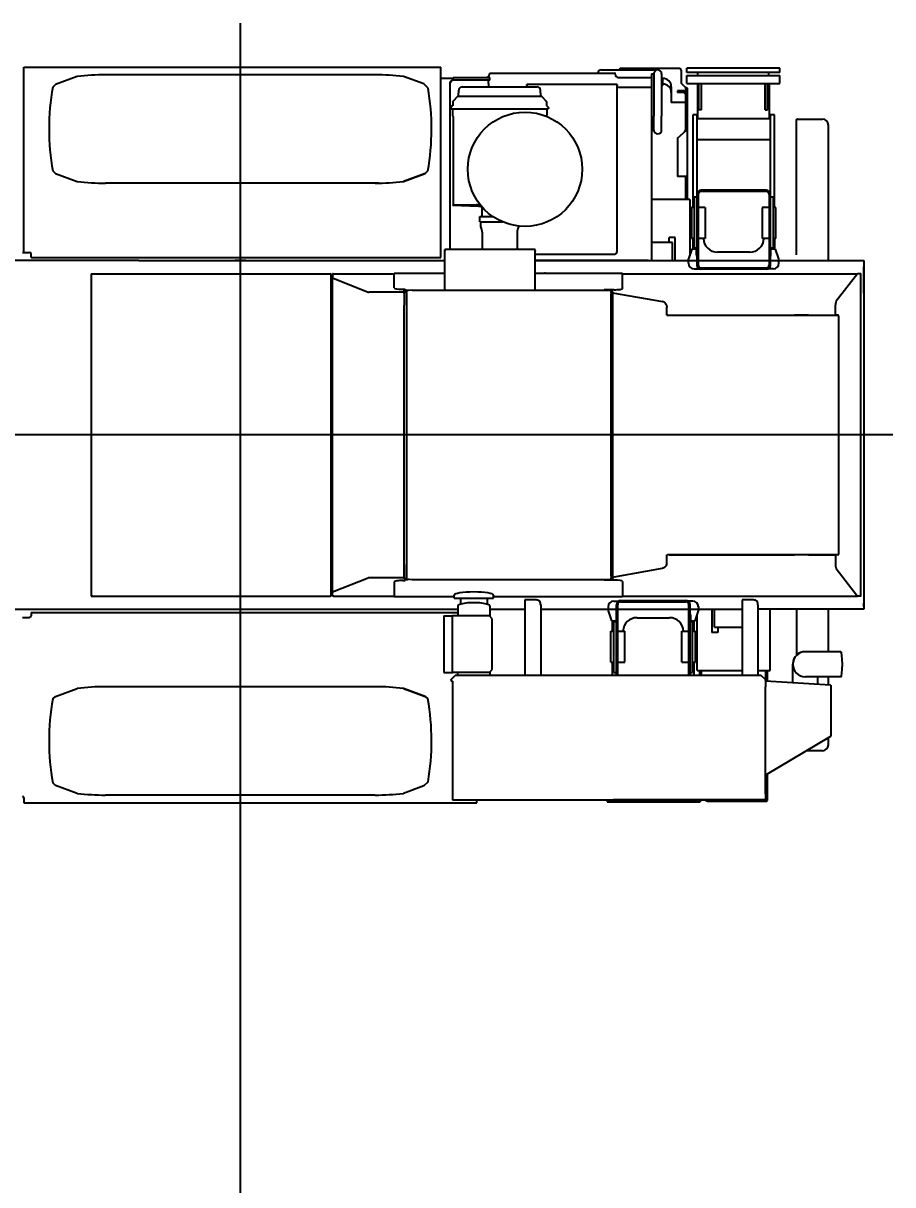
# Model space of a CAD drawing. Extents: x -31701 to 37626, y -27136 to 32271.
# Drawn here: x 15660 to 18743, y 15236 to 19355 of the extents above; entities that cross this region are included whole.
import ezdxf

# ---------------------------------------------------------------- set-up
doc = ezdxf.new("R2010")
doc.units = 0
doc.header["$PDMODE"] = 35
doc.layers.get('0').update_dxf_attribs({"linetype": 'CONTINUOUS'})
doc.layers.get('DEFPOINTS').update_dxf_attribs({"linetype": 'CONTINUOUS'})
doc.styles.add('MX_NOTE_STANDARD', font='txt.shx', dxfattribs={"bigfont": 'extfont.shx'})
doc.dimstyles.new('MXDIMSTYLE', dxfattribs={"dimtxt": 2.8, "dimasz": 2.5, "dimexe": 1, "dimexo": 0.5, "dimgap": 0.5, "dimtad": 1, "dimdsep": 46, "dimtxsty": 'MX_NOTE_STANDARD', "dimblk1": 'OPEN30', "dimblk2": 'OPEN30', "dimsah": 1, "dimcen": 2.5, "dimadec": 0, "dimazin": 0, "dimtfac": 1, "dimtmove": 0, "dimatfit": 3, "dimldrblk": 'OPEN30', "dimfxl": 1, "dimtzin": 0, "dimarcsym": 0})

# ---------------------------------------------------------------- blocks, each defined once
blk = doc.blocks.new('_OPEN30')
at = {"color": 0, "linetype": 'ByBlock', "lineweight": -2}
for p, q in [((-1, 0.267949), (0, 0)), ((0, 0), (-1, -0.267949)), ((0, 0), (-1, 0))]:
    blk.add_line(p, q, dxfattribs=at)
blk = doc.blocks.new('*D25')
at = {"color": 0, "linetype": 'Continuous', "lineweight": -2}
blk.add_line((16429.9, 11446), (12676.4, 18762.4), dxfattribs=at)
at = {"layer": 'DEFPOINTS', "color": 0, "linetype": 'Continuous', "lineweight": 0}
for p in [(12549.9, 19008.8), (16429.9, 11446)]:
    blk.add_point(p, dxfattribs=at)
at = {"color": 0, "linetype": 'Continuous', "lineweight": -2, "xscale": 277, "yscale": 277, "zscale": 277, "rotation": 117.1595574588738}
blk.add_blockref('_OPEN30', (12549.9, 19008.8), dxfattribs=at)
at = {"color": 0, "linetype": 'Continuous', "insert": (14623.9, 15296.1), "char_height": 300, "attachment_point": 5, "rotation": 297.1596, "line_spacing_factor": 0.792857}
blk.add_mtext('\\A1;R8500', dxfattribs=at)

msp = doc.modelspace()

# ---------------------------------------------------------------- linework, layer by layer
at = {"color": 254, "linetype": 'Continuous'}
msp.add_line((16429.94, 19354.96), (16429.94, 11117.06), dxfattribs=at)
at = {"color": 104, "linetype": 'Continuous'}
for p, q in [((16429.95, 19354.96), (16429.95, 16383.42)), ((15662.82, 19199.33), (17141.25, 19199.33)), ((15662.82, 19180.91), (15662.82, 19199.33)), ((17141.25, 18524.73), (17141.25, 19199.33)), ((15662.82, 19177.03), (15662.82, 19180.91)), ((15662.82, 18542.03), (15662.82, 19177.03)), ((15851.95, 19166.13), (15774.41, 19138.04)), ((16907.95, 19172.03), (15951.95, 19172.03)), ((17080.77, 19139.74), (17007.95, 19166.13)), ((17183.95, 19158.63), (17141.25, 19158.63)), ((17183.95, 19153.03), (17183.95, 19162.03)), ((17183.95, 19162.03), (17313.95, 19162.03)), ((17313.95, 19153.03), (17313.95, 19162.03)), ((17314.05, 19176.75), (17314.05, 19178.23)), ((17314.05, 19178.23), (17757.89, 19178.23)), ((17710.05, 19189.53), (17716.95, 19189.53)), ((17716.95, 19189.53), (17903.14, 19189.53)), ((17769.72, 19162.33), (17887.45, 19162.33)), ((17887.45, 19175.61), (17896.45, 19175.61)), ((17887.45, 19175.61), (17887.45, 18975.61)), ((17896.45, 19175.93), (17896.45, 19125.93)), ((17910.05, 19189.53), (17903.14, 19189.53)), ((17923.65, 19175.93), (17923.65, 19125.93)), ((15774.41, 19138.03), (15765.04, 19128.67)), ((17095.48, 19125.04), (17080.77, 19139.74)), ((17172.95, 19147.03), (17178.95, 19147.03)), ((17172.95, 19147.03), (17172.95, 19139.03)), ((17172.95, 19139.03), (17172.95, 18552.03)), ((17183.95, 19153.03), (17178.95, 19153.03)), ((17178.95, 19147.03), (17178.95, 19153.03)), ((17313.95, 19153.03), (17183.95, 19153.03)), ((17186.95, 19153.03), (17186.02, 19153.03)), ((17203.83, 19097.5), (17204.18, 19117.73)), ((17211.91, 19128.73), (17211.85, 19128.8)), ((17216.18, 19129.52), (17482.5, 19129.52)), ((17216.18, 19129.52), (17344.41, 19129.52)), ((17309.95, 19141.03), (17309.95, 19153.03)), ((17309.95, 19141.03), (17309.95, 19129.52)), ((17354.27, 19129.52), (17482.5, 19129.52)), ((17765.47, 19138.04), (17445.47, 19138.04)), ((17445.47, 19133.74), (17445.47, 19138.04)), ((17445.47, 19133.74), (17445.47, 19129.52)), ((17494.85, 19097.5), (17494.5, 19117.73)), ((17765.47, 19138.04), (17765.47, 19133.74)), ((17765.47, 18545.74), (17765.47, 19133.74)), ((17887.45, 19127.03), (17765.47, 19127.03)), ((17881.95, 19127.03), (17873.95, 19127.03)), ((17896.45, 19125.93), (17896.45, 19025.93)), ((17923.65, 19125.93), (17923.65, 19025.93)), ((17183.33, 19076.65), (17182.99, 19063.45)), ((17183.26, 19073.8), (17183.24, 19073.58)), ((17200.6, 19096.19), (17183.59, 19077.29)), ((17201.35, 19096.52), (17224.2, 19096.52)), ((17203.53, 19096.83), (17203.55, 19096.83)), ((17224.2, 19096.52), (17474.48, 19096.52)), ((17474.48, 19096.52), (17497.34, 19096.52)), ((17495.15, 19096.83), (17495.13, 19096.83)), ((17498.08, 19096.19), (17515.09, 19077.29)), ((17515.35, 19076.65), (17515.69, 19063.45)), ((17175.84, 19052.22), (17175.84, 19055.5)), ((17175.84, 19052.22), (17176.85, 19052.22)), ((17182.69, 19062.77), (17176.13, 19056.21)), ((17176.96, 19051.09), (17176.85, 19052.22)), ((17176.96, 19051.09), (17521.73, 19051.09)), ((17182.14, 19050.49), (17182.14, 19028.57)), ((17515.99, 19062.77), (17522.55, 19056.21)), ((17516.54, 19050.49), (17516.54, 19028.57)), ((17522.84, 19052.22), (17521.73, 19052.22)), ((17521.83, 19052.22), (17521.73, 19051.09)), ((17522.84, 19055.5), (17522.84, 19052.22)), ((17184.05, 19025.07), (17182.66, 19026.98)), ((17184.34, 19024.19), (17184.34, 18711.19)), ((17516.02, 19026.98), (17514.67, 19025.13)), ((17896.45, 18975.93), (17896.45, 19025.93)), ((17923.65, 18975.93), (17923.65, 19025.93)), ((18405.35, 19013.43), (18401.75, 19013.43)), ((18401.75, 18533.48), (18401.75, 19013.43)), ((18405.35, 19015.03), (18403.35, 19015.03)), ((18403.35, 19013.43), (18403.35, 19015.03)), ((18405.35, 19015.03), (18493.35, 19015.03)), ((18514.95, 18513.03), (18514.95, 18993.43)), ((17887.45, 18975.61), (17896.45, 18975.61)), ((17887.95, 18975.61), (17887.95, 18513.03)), ((17896.45, 18975.83), (17896.45, 18975.61)), ((15765.04, 18831.4), (15774.41, 18822.03)), ((17085.48, 18822.04), (17094.85, 18831.41)), ((15774.41, 18822.04), (15851.95, 18793.94)), ((16920.43, 18788.02), (15951.95, 18788.02)), ((17007.94, 18793.94), (17085.49, 18822.04)), ((17085.49, 18822.02), (17007.99, 18793.94)), ((17183.34, 18711.19), (17280.3, 18711.19)), ((17183.34, 18711.19), (17183.34, 18708.19)), ((17274.09, 18705.02), (17183.34, 18708.19)), ((17243.53, 18711.19), (17246.74, 18711.19)), ((17280.3, 18711.19), (17266.34, 18711.19)), ((17285.39, 18705.02), (17274.09, 18705.02)), ((17274.09, 18705.02), (17274.09, 18704.52)), ((17285.82, 18704.52), (17274.09, 18704.52)), ((17285.85, 18701.52), (17285.85, 18693.52)), ((17279.34, 18650.52), (17279.34, 18669.52)), ((17279.34, 18669.52), (17315.78, 18669.52)), ((17285.85, 18693.52), (17285.84, 18693.52)), ((17285.84, 18693.52), (17285.84, 18669.52)), ((17315.78, 18669.52), (17325.04, 18669.52)), ((17279.34, 18650.52), (17359.76, 18650.52)), ((17281.34, 18650.52), (17281.34, 18637.52)), ((17287.69, 18614.2), (17287.69, 18552.03)), ((17410.99, 18614.2), (17410.99, 18552.03)), ((15657.95, 18542.03), (15662.82, 18542.03)), ((15662.82, 18542.03), (15682.95, 18542.03)), ((15687.95, 18524.73), (15687.95, 18537.03)), ((17154.95, 18407.81), (17154.95, 18552.03)), ((17474.95, 18552.03), (17154.95, 18552.03)), ((17154.95, 18548.47), (17154.95, 18546.63)), ((17159.63, 18552.03), (17156.55, 18552.03)), ((17159.63, 18552.02), (17159.63, 18552.02)), ((17470.26, 18552.02), (17470.26, 18552.02)), ((17473.35, 18552.03), (17470.27, 18552.03)), ((17474.95, 18407.81), (17474.95, 18552.03)), ((17474.95, 18548.47), (17474.95, 18546.63)), ((17474.95, 18535.74), (17755.47, 18535.74)), ((16063.02, 18513.03), (15592.4, 18513.03)), ((15678.93, 18513.03), (15666.95, 18513.03)), ((15687.95, 18524.73), (17141.25, 18524.73)), ((16069.95, 18513.03), (16063.02, 18513.03)), ((16069.95, 18513.03), (17154.95, 18513.03)), ((16449.95, 18513.03), (16409.95, 18513.03)), ((17875.95, 18513.03), (17474.95, 18513.03)), ((17474.95, 18513.03), (18639.95, 18513.03)), ((17875.95, 18513.03), (17887.78, 18513.03)), ((17887.78, 18513.03), (17887.95, 18513.03)), ((18639.95, 18513.03), (18639.95, 17277.03)), ((18639.95, 18502.86), (18639.95, 18491.03)), ((15901.35, 18466.63), (15901.35, 17323.43)), ((15904.95, 18463.03), (15901.35, 18466.63)), ((15901.35, 18466.63), (16747.95, 18466.63)), ((16751.55, 17327.03), (16751.55, 18463.03)), ((16756.35, 18466.63), (16756.35, 18451.93)), ((16757.95, 18466.63), (16756.35, 18466.63)), ((16757.95, 18463.03), (16757.95, 18466.63)), ((16761.55, 18466.63), (16974.95, 18466.63)), ((16974.95, 18468.23), (16974.95, 18468.18)), ((16974.95, 18468.23), (17154.95, 18468.23)), ((16974.95, 18416.08), (16974.95, 18468.18)), ((17474.95, 18468.23), (17508.55, 18468.23)), ((17474.95, 18468.23), (17784.95, 18468.23)), ((17511.55, 18468.23), (17508.55, 18468.23)), ((17784.95, 18468.23), (17784.95, 18468.18)), ((17784.95, 18416.08), (17784.95, 18468.18)), ((17784.95, 18466.63), (18618.52, 18466.63)), ((18618.45, 18466.58), (18541.96, 18369.25)), ((18629.3, 18466.63), (18618.52, 18466.63)), ((18629.55, 18464.83), (18629.52, 18464.8)), ((18629.52, 17325.26), (18629.52, 18464.8)), ((18629.55, 18465.03), (18629.55, 18466.02)), ((18629.55, 18464.83), (18629.55, 18465.03)), ((18639.95, 18398.33), (18639.95, 18491.03)), ((16756.35, 17338.12), (16756.35, 18451.93)), ((16756.6, 18451.73), (16883.26, 18401.79)), ((17784.95, 18416.08), (17784.95, 18414.5)), ((16885.84, 18401.44), (16885.84, 18401.45)), ((16886.61, 18401.44), (16885.84, 18401.44)), ((17010.95, 18401.44), (16886.61, 18401.44)), ((17004.92, 18411.45), (17014.95, 18411.45)), ((17010.95, 18400.49), (17010.95, 18406.71)), ((17010.95, 18402.16), (17010.95, 18401.44)), ((17010.95, 18401.44), (17010.95, 18355.03)), ((17010.95, 18396.93), (17010.95, 18400.49)), ((17010.95, 18396.93), (17010.95, 18355.03)), ((17012.95, 18407.12), (17024.52, 18407.12)), ((17014.95, 18411.45), (17014.95, 18407.9)), ((17014.95, 18407.12), (17014.95, 18407.9)), ((17038.95, 18408.41), (17018.95, 18406.62)), ((17018.95, 18406.62), (17018.95, 18401.91)), ((17018.95, 18398.35), (17018.95, 18401.91)), ((17018.95, 18398.35), (17018.95, 17391.7)), ((17038.95, 18408.41), (17038.95, 18407.77)), ((17038.95, 18407.81), (17719.95, 18407.81)), ((17159.95, 18407.81), (17159.95, 18407.9)), ((17469.95, 18407.81), (17469.95, 18407.9)), ((17719.95, 18409.87), (17719.95, 18408.41)), ((17754.95, 18409.87), (17719.95, 18409.87)), ((17719.95, 18408.41), (17744.95, 18408.41)), ((17719.95, 18407.77), (17719.95, 18408.41)), ((17744.95, 18408.41), (17744.95, 18401.91)), ((17744.95, 18398.35), (17744.95, 18401.91)), ((17744.95, 18398.35), (17744.95, 17391.7)), ((17744.95, 17394.53), (17744.95, 18395.53)), ((17749.95, 18409.87), (17749.95, 18407.61)), ((17749.95, 18400.82), (17749.95, 18407.61)), ((17749.95, 18400.82), (17749.95, 18399.24)), ((17749.95, 18399.24), (17749.95, 18399.21)), ((17749.95, 18399), (17749.95, 18399.21)), ((17749.95, 18399), (17926.92, 18367.66)), ((17749.95, 18399), (17749.95, 18365.03)), ((17010.95, 17435.03), (17010.95, 18355.03)), ((17749.95, 18365.03), (17749.95, 17425.03)), ((17942.32, 18320.03), (17942.32, 18347.91)), ((18539.72, 18356.07), (18539.91, 18356.07)), ((18539.72, 18347.91), (18539.72, 18356.07)), ((18539.72, 18323.63), (18539.72, 18347.91)), ((17942.32, 18320.03), (17943.85, 18320.03)), ((17943.3, 18320.03), (17944.36, 18320.03)), ((17944.36, 18320.03), (17943.85, 18320.03)), ((17944.36, 18320.03), (17949.72, 18320.03)), ((17944.98, 18320.03), (17944.36, 18320.03)), ((17949.72, 18320.03), (17949.72, 18320.63)), ((17949.72, 18320.03), (17951.32, 18320.03)), ((17949.72, 18320.03), (18536.79, 18320.03)), ((17951.32, 18320.03), (18535.46, 18320.03)), ((18444.35, 18320.04), (18394.35, 18320.04)), ((18444.35, 18320.03), (18394.35, 18320.03)), ((18535.46, 18320.03), (18537.72, 18320.03)), ((18537.72, 18320.03), (18548.5, 18320.03)), ((18548.53, 18320.03), (18537.72, 18320.03)), ((18539.72, 18323.63), (18539.72, 18320.63)), ((18551.69, 17473.19), (18551.69, 18316.87)), ((18742.94, 17895.03), (10950.2, 17895.03)), ((17942.32, 17442.15), (17942.32, 17470.03)), ((17942.32, 17470.03), (17943.85, 17470.03)), ((17944.36, 17470.03), (17943.85, 17470.03)), ((17949.72, 17470.03), (17944.36, 17470.03)), ((17944.98, 17470.03), (17944.36, 17470.03)), ((17944.98, 17470.63), (17944.98, 17470.03)), ((18394.35, 17470.03), (17949.72, 17470.03)), ((17949.72, 17470.03), (18394.35, 17470.03)), ((18444.35, 17470.03), (18394.35, 17470.03)), ((18444.35, 17470.02), (18394.35, 17470.02)), ((18537.72, 17470.03), (18444.35, 17470.03)), ((18444.35, 17470.03), (18536.79, 17470.03)), ((18548.53, 17470.03), (18536.79, 17470.03)), ((18539.72, 17469.42), (18539.72, 17466.43)), ((18539.75, 17468.43), (18539.72, 17468.47)), ((18539.75, 17468.43), (18539.72, 17468.43)), ((18539.72, 17466.43), (18539.72, 17442.15)), ((17010.95, 17393.13), (17010.95, 17435.03)), ((17010.95, 17435.03), (17010.95, 17388.62)), ((17749.95, 17425.03), (17749.95, 17391.05)), ((18539.72, 17442.15), (18539.72, 17433.99)), ((18539.72, 17442.15), (18539.91, 17442.15)), ((18539.72, 17433.99), (18539.91, 17433.99)), ((16756.6, 17338.33), (16883.26, 17388.26)), ((17010.95, 17388.62), (16885.84, 17388.62)), ((17010.95, 17393.13), (17010.95, 17389.57)), ((17010.95, 17389.57), (17010.95, 17383.35)), ((17010.95, 17388.62), (17010.95, 17387.9)), ((17012.95, 17382.93), (17024.52, 17382.93)), ((17014.95, 17382.15), (17014.95, 17382.93)), ((17014.95, 17382.15), (17014.95, 17378.59)), ((17018.95, 17391.7), (17018.95, 17388.14)), ((17018.95, 17383.43), (17018.95, 17388.14)), ((17038.95, 17381.64), (17018.95, 17383.43)), ((17038.95, 17382.28), (17038.95, 17381.64)), ((17038.95, 17382.24), (17719.95, 17382.24)), ((17719.95, 17381.64), (17719.95, 17382.28)), ((17744.95, 17391.7), (17744.95, 17388.14)), ((17744.95, 17381.64), (17744.95, 17388.14)), ((17749.95, 17391.05), (17926.92, 17422.39)), ((17749.95, 17391.05), (17749.95, 17390.84)), ((17749.95, 17390.84), (17749.95, 17390.81)), ((17749.95, 17389.23), (17749.95, 17390.81)), ((17749.95, 17389.23), (17749.95, 17382.44)), ((17749.95, 17380.17), (17749.95, 17382.44)), ((18541.96, 17420.8), (18618.45, 17323.47)), ((18639.95, 17391.73), (18639.95, 17299.03)), ((16974.95, 17373.96), (16974.95, 17321.87)), ((17006.35, 17378.59), (17014.95, 17378.59)), ((17719.95, 17381.64), (17719.95, 17380.17)), ((17744.95, 17381.64), (17719.95, 17381.64)), ((17754.95, 17380.17), (17719.95, 17380.17)), ((17784.95, 17375.54), (17784.95, 17373.96)), ((17784.95, 17373.96), (17784.95, 17321.87)), ((15904.95, 17327.03), (15901.35, 17323.43)), ((15901.35, 17323.43), (16747.95, 17323.43)), ((16756.35, 17323.43), (16756.35, 17338.12)), ((16757.95, 17323.43), (16756.35, 17323.43)), ((16757.95, 17327.03), (16757.95, 17323.43)), ((16758.39, 17325.3), (16758.45, 17325.19)), ((16761.55, 17323.43), (16974.95, 17323.43)), ((16974.95, 17321.87), (16974.95, 17321.83)), ((16974.95, 17321.83), (17187.95, 17321.83)), ((17187.95, 17316.43), (17187.95, 17327.27)), ((17187.95, 17327.1), (17187.95, 17327.27)), ((17187.95, 17316.43), (17327.95, 17316.43)), ((17210.7, 17316.43), (17210.69, 17295.06)), ((17304.7, 17316.43), (17304.69, 17295.03)), ((17327.95, 17327.27), (17327.95, 17321.87)), ((17327.95, 17316.43), (17327.95, 17327.1)), ((17327.95, 17321.83), (17327.95, 17321.87)), ((17327.95, 17321.83), (17784.95, 17321.83)), ((17438.95, 17309.88), (17438.95, 17042.23)), ((17478.95, 17309.88), (17438.95, 17309.88)), ((17784.95, 17323.43), (18618.52, 17323.43)), ((17784.95, 17321.87), (17784.95, 17321.83)), ((18208.95, 17309.88), (18208.95, 17042.23)), ((18248.95, 17309.88), (18208.95, 17309.88)), ((18629.3, 17323.43), (18618.52, 17323.43)), ((18629.55, 17325.23), (18629.52, 17325.26)), ((18629.55, 17325.03), (18629.55, 17325.23)), ((18629.55, 17324.03), (18629.55, 17325.03)), ((15592.4, 17277.03), (17200.54, 17277.03)), ((15687.95, 17265.33), (17200.53, 17265.33)), ((15687.95, 17265.33), (15687.95, 17253.03)), ((17200.54, 17288.48), (17200.53, 17253.03)), ((17314.84, 17288.45), (17314.83, 17251.44)), ((17314.84, 17277.03), (17438.95, 17277.03)), ((17494.95, 17292.5), (17494.95, 17042.23)), ((17494.95, 17277.03), (18208.95, 17277.03)), ((18264.95, 17292.5), (18264.95, 17042.23)), ((18364.95, 17277.03), (18264.95, 17277.03)), ((18376.95, 17277.03), (18364.95, 17277.03)), ((18639.95, 17277.03), (18376.95, 17277.03)), ((18401.75, 17277.03), (18401.75, 17113.57)), ((18514.95, 17126.41), (18514.95, 17277.03)), ((18639.95, 17287.2), (18639.95, 17299.03)), ((15657.95, 17248.03), (15662.82, 17248.03)), ((15662.82, 17248.03), (15682.95, 17248.03)), ((17150.95, 17253.03), (17178.95, 17253.03)), ((17150.95, 17253.03), (17150.95, 17053.03)), ((17178.95, 17253.03), (17180.95, 17253.03)), ((17180.95, 17253.03), (17182.24, 17253.03)), ((17221.06, 17253.03), (17182.24, 17253.03)), ((17224.06, 17253.03), (17221.06, 17253.03)), ((17313.25, 17253.03), (17224.06, 17253.03)), ((17323.25, 17243.03), (17313.25, 17253.03)), ((17323.25, 17063.03), (17323.25, 17243.03)), ((18466.52, 17126.42), (18433.05, 17126.42)), ((18466.52, 17126.42), (18433.05, 17126.42)), ((18558.45, 17126.42), (18466.52, 17126.42)), ((18558.45, 17126.42), (18466.52, 17126.42)), ((17150.95, 17053.03), (17178.95, 17053.03)), ((17178.95, 17053.03), (17180.95, 17053.03)), ((17180.95, 17053.03), (17182.24, 17053.03)), ((17221.06, 17053.03), (17182.24, 17053.03)), ((17200.48, 17053.03), (17200.48, 17042.23)), ((17224.06, 17053.03), (17221.06, 17053.03)), ((17313.25, 17053.03), (17224.06, 17053.03)), ((17313.25, 17053.03), (17323.25, 17063.03)), ((17314.78, 17054.56), (17314.78, 17042.23)), ((18388.5, 17074.16), (18388.5, 17081.79)), ((18388.5, 17074.16), (18388.5, 17081.79)), ((18388.5, 17015.75), (18388.5, 17074.16)), ((18388.5, 17015.75), (18388.5, 17074.16)), ((17176.95, 17027.23), (17191.95, 17042.23)), ((17176.95, 17027.23), (17191.95, 17042.23)), ((17176.95, 17025.83), (17176.95, 17027.23)), ((17176.95, 17025.83), (17176.95, 17027.23)), ((17176.95, 17025.83), (17176.95, 17023.83)), ((17176.95, 17025.83), (17176.95, 17023.83)), ((17176.95, 17023.83), (17176.95, 17022.23)), ((17181.95, 17022.23), (17176.95, 17022.23)), ((17181.95, 17022.23), (17181.95, 16600.63)), ((18276.95, 17042.23), (17191.95, 17042.23)), ((18276.95, 17042.23), (17191.95, 17042.23)), ((18276.95, 17042.23), (18291.95, 17027.23)), ((18276.95, 17042.23), (18291.95, 17027.23)), ((18291.95, 17025.83), (18291.95, 17027.23)), ((18291.95, 17025.83), (18291.95, 17027.23)), ((18291.95, 17025.83), (18291.95, 17023.83)), ((18291.95, 17025.83), (18291.95, 17023.83)), ((18291.95, 17023.83), (18291.95, 17002.23)), ((18291.95, 17023.83), (18291.95, 17002.23)), ((18521.95, 17007.23), (18291.95, 17021.91)), ((18521.95, 17007.23), (18291.95, 17021.91)), ((18466.52, 17037.32), (18433.04, 17037.32)), ((18466.52, 17037.32), (18450.5, 17037.32)), ((18558.45, 17037.32), (18466.52, 17037.32)), ((18558.45, 17037.32), (18466.52, 17037.32)), ((18477.6, 17010.67), (18477.6, 17037.32)), ((18477.6, 17010.06), (18477.6, 17037.32)), ((18514.95, 17007.67), (18514.95, 17037.31)), ((15774.41, 16968.02), (15851.95, 16996.12)), ((16920.43, 17002.03), (15951.95, 17002.03)), ((17007.94, 16996.11), (17085.49, 16968.02)), ((17085.49, 16968.04), (17007.99, 16996.12)), ((18291.95, 16622.23), (18291.95, 17002.23)), ((18291.95, 16622.23), (18291.95, 17002.23)), ((18521.95, 17007.23), (18523.55, 17007.23)), ((18521.95, 17007.23), (18523.55, 17007.23)), ((18523.55, 17007.23), (18523.55, 16828.36)), ((18523.55, 17007.23), (18523.55, 16828.36)), ((15765.04, 16958.65), (15774.41, 16968.02)), ((17085.48, 16968.02), (17094.85, 16958.65)), ((18521.79, 16825.27), (18291.95, 16688.34)), ((18521.79, 16825.27), (18291.95, 16688.34)), ((18514.95, 16796.63), (18514.95, 16821.19)), ((18493.35, 16775.03), (18437.45, 16775.03)), ((15774.41, 16652.02), (15765.04, 16661.39)), ((15851.95, 16623.92), (15774.41, 16652.02)), ((17080.77, 16650.31), (17007.95, 16623.92)), ((17095.48, 16665.02), (17080.77, 16650.31)), ((15662.82, 16608.03), (15662.82, 16590.73)), ((16907.95, 16618.02), (15951.95, 16618.02)), ((17181.95, 16600.63), (18291.95, 16600.63)), ((17181.95, 16600.63), (17751.91, 16600.63)), ((17268.25, 16590.73), (17268.25, 16600.63)), ((18291.95, 16600.63), (17751.91, 16600.63)), ((18291.95, 16622.23), (18291.95, 16600.63)), ((18291.95, 16622.23), (18291.95, 16600.63)), ((15662.82, 16590.73), (17268.25, 16590.73))]:
    msp.add_line(p, q, dxfattribs=at)
at = {"color": 251, "linetype": 'Continuous'}
for p, q in [((18342.45, 19195.83), (18012.45, 19195.83)), ((18012.45, 19179.83), (18012.45, 19195.83)), ((18342.45, 19179.83), (18342.45, 19195.83)), ((17776.95, 19194.23), (17773.95, 19191.23)), ((17773.95, 19191.23), (17773.95, 19189.53)), ((17986.95, 19194.23), (17776.95, 19194.23)), ((17779.95, 19194.23), (17779.95, 19189.53)), ((17927.95, 19159.23), (17923.65, 19159.23)), ((17927.45, 19134.23), (17927.45, 19159.23)), ((17992.95, 19188.23), (17992.95, 19142.25)), ((18342.45, 19179.83), (18012.45, 19179.83)), ((18012.45, 19141.83), (18012.45, 19169.83)), ((18012.45, 19169.83), (18342.45, 19169.83)), ((18051.46, 19169.83), (18051.46, 19179.83)), ((18303.44, 19169.83), (18303.44, 19179.83)), ((18342.45, 19141.83), (18342.45, 19169.83)), ((17927.45, 19134.23), (17923.65, 19134.23)), ((17957.95, 19129.23), (17957.95, 19074.23)), ((18001.95, 19115.22), (17979.95, 19115.22)), ((17979.95, 19115.22), (17979.95, 19109.21)), ((18007.95, 19127.25), (17992.95, 19142.25)), ((18010.95, 19127.25), (18007.95, 19127.25)), ((18007.95, 19127.25), (18007.95, 19113.61)), ((18010.95, 19127.25), (18013.95, 19124.25)), ((18012.45, 19141.83), (18342.45, 19141.83)), ((18013.95, 19124.25), (18013.95, 18730.22)), ((18051.46, 19015.64), (18051.46, 19141.83)), ((18055.45, 19047.83), (18055.45, 19141.83)), ((18064.45, 19047.83), (18064.45, 19141.83)), ((18290.45, 19047.83), (18290.45, 19141.83)), ((18299.45, 19047.83), (18299.45, 19141.83)), ((18306.45, 19015.64), (18306.45, 19141.83)), ((18007.95, 19074.23), (17957.95, 19074.23)), ((18001.95, 19109.21), (17979.95, 19109.21)), ((18007.95, 19103.21), (18007.95, 18973.4)), ((18048.45, 19030.71), (18034.45, 19030.71)), ((18034.45, 19030.71), (18034.45, 18701.02)), ((18048.45, 19030.71), (18048.45, 18497.04)), ((18064.45, 19047.83), (18055.45, 19047.83)), ((18290.45, 19047.83), (18299.45, 19047.83)), ((18323.45, 19030.71), (18309.45, 19030.71)), ((18309.45, 18497.04), (18309.45, 19030.71)), ((18323.45, 18701.02), (18323.45, 19030.71)), ((18309.45, 19015.64), (18048.45, 19015.64)), ((17979.95, 18947.44), (18010.07, 18975.13)), ((17979.95, 18947.44), (17979.95, 18811.21)), ((18048.45, 18942.69), (18309.45, 18942.69)), ((18013.95, 18811.21), (17979.95, 18811.21)), ((18007.95, 18811.21), (18007.95, 18730.22)), ((18052.95, 18748.36), (18052.95, 18496.88)), ((18294.95, 18763.02), (18062.95, 18763.02)), ((18294.95, 18758.37), (18062.95, 18758.37)), ((18304.95, 18748.36), (18304.95, 18496.88)), ((18022.95, 18730.22), (17887.95, 18730.22)), ((18022.95, 18730.22), (18022.95, 18530.68)), ((18028.95, 18701.02), (18028.95, 18591.02)), ((18039.45, 18701.02), (18028.95, 18701.02)), ((18039.45, 18737.88), (18039.45, 18556.77)), ((18048.45, 18737.88), (18039.45, 18737.88)), ((18077.95, 18701.02), (18052.95, 18701.02)), ((18077.95, 18701.02), (18077.95, 18591.02)), ((18279.95, 18701.02), (18279.95, 18591.02)), ((18304.95, 18701.02), (18279.95, 18701.02)), ((18318.45, 18737.88), (18309.45, 18737.88)), ((18318.45, 18737.88), (18318.45, 18556.77)), ((18328.95, 18701.02), (18318.45, 18701.02)), ((18328.95, 18591.02), (18328.95, 18701.02)), ((17961.95, 18577.14), (17887.95, 18577.14)), ((17949.95, 18577.14), (17949.95, 18595.21)), ((17971.95, 18595.21), (17949.95, 18595.21)), ((17961.95, 18513.03), (17961.95, 18577.14)), ((17971.95, 18513.03), (17971.95, 18595.21)), ((18039.45, 18591.02), (18028.95, 18591.02)), ((18034.45, 18591.02), (18034.45, 18554.02)), ((18077.95, 18591.02), (18052.95, 18591.02)), ((18304.95, 18591.02), (18279.95, 18591.02)), ((18328.95, 18591.02), (18318.45, 18591.02)), ((18323.45, 18591.02), (18323.45, 18554.02)), ((18030.95, 18554.02), (18018.95, 18519.02)), ((18046.95, 18554.02), (18030.95, 18554.02)), ((18048.45, 18556.77), (18039.45, 18556.77)), ((18040.45, 18556.77), (18040.45, 18554.02)), ((18046.95, 18534.02), (18046.95, 18554.02)), ((18236.45, 18543.04), (18121.45, 18543.04)), ((18318.45, 18556.77), (18309.45, 18556.77)), ((18310.95, 18534.02), (18310.95, 18554.02)), ((18326.95, 18554.02), (18310.95, 18554.02)), ((18317.45, 18556.77), (18317.45, 18554.02)), ((18338.95, 18519.02), (18326.95, 18554.02)), ((18018.95, 18504.02), (18018.95, 18519.02)), ((18338.95, 18504.02), (18338.95, 18519.02)), ((18038.95, 18484.02), (18056.59, 18484.02)), ((18294.95, 18486.88), (18062.95, 18486.88)), ((18294.95, 18482.55), (18062.95, 18482.55)), ((18318.95, 18484.02), (18301.3, 18484.02)), ((17753.95, 17306.03), (17771.59, 17306.03)), ((17777.95, 17307.49), (18009.94, 17307.49)), ((17777.95, 17303.16), (18009.94, 17303.16)), ((18033.95, 17306.03), (18016.31, 17306.03)), ((17733.95, 17286.03), (17733.95, 17271.03)), ((17733.95, 17271.03), (17745.95, 17236.03)), ((17763.45, 17042.23), (17763.45, 17293)), ((17767.95, 17042.23), (17767.95, 17293.16)), ((18019.94, 17042.23), (18019.94, 17293.16)), ((18024.44, 17042.23), (18024.44, 17293)), ((18041.95, 17236.03), (18053.95, 17271.03)), ((18049.95, 17059.83), (18049.95, 17259.37)), ((18053.95, 17286.03), (18053.95, 17271.03)), ((18100.95, 17277.03), (18100.95, 17194.84)), ((18110.95, 17212.9), (18110.95, 17277.03)), ((18307.95, 17059.83), (18307.95, 17277.03)), ((17745.95, 17236.03), (17761.95, 17236.03)), ((17749.45, 17199.02), (17749.45, 17236.03)), ((17754.45, 17233.28), (17763.45, 17233.28)), ((17754.45, 17052.16), (17754.45, 17233.28)), ((17755.45, 17233.28), (17755.45, 17236.03)), ((17761.95, 17256.03), (17761.95, 17236.03)), ((17836.45, 17247), (17951.45, 17247)), ((18024.44, 17233.28), (18033.44, 17233.28)), ((18025.95, 17256.03), (18025.95, 17236.03)), ((18025.95, 17236.03), (18041.95, 17236.03)), ((18032.44, 17233.28), (18032.44, 17236.03)), ((18033.44, 17052.16), (18033.44, 17233.28)), ((18038.44, 17199.02), (18038.44, 17236.03)), ((17743.95, 17199.02), (17754.45, 17199.02)), ((17743.95, 17089.03), (17743.95, 17199.02)), ((17767.95, 17199.02), (17792.95, 17199.02)), ((17792.95, 17089.03), (17792.95, 17199.02)), ((17994.95, 17089.03), (17994.95, 17199.02)), ((17994.95, 17199.02), (18019.94, 17199.02)), ((18033.44, 17199.02), (18043.95, 17199.02)), ((18043.95, 17089.03), (18043.95, 17199.02)), ((18122.95, 17194.84), (18100.95, 17194.84)), ((18110.95, 17212.9), (18208.95, 17212.9)), ((18122.95, 17212.9), (18122.95, 17194.84)), ((17743.95, 17089.03), (17754.45, 17089.03)), ((17749.45, 17042.23), (17749.45, 17089.03)), ((17767.95, 17089.03), (17792.95, 17089.03)), ((17994.95, 17089.03), (18019.94, 17089.03)), ((18033.44, 17089.03), (18043.95, 17089.03)), ((18038.44, 17042.23), (18038.44, 17089.03)), ((18049.95, 17059.83), (18208.95, 17059.83)), ((18058.95, 17042.23), (18058.95, 17059.83)), ((18064.95, 17042.23), (18064.95, 17059.83)), ((18264.95, 17059.83), (18307.95, 17059.83)), ((18292.95, 17021.84), (18292.95, 17059.83)), ((18298.95, 17021.46), (18298.95, 17059.83)), ((17754.45, 17052.16), (17763.45, 17052.16)), ((18024.44, 17052.16), (18033.44, 17052.16)), ((18292.95, 16595.83), (18292.95, 16688.94)), ((18298.95, 16598.83), (18298.95, 16692.51)), ((17730.45, 16600.63), (17730.45, 16594.23)), ((18060.45, 16600.63), (18060.45, 16594.23)), ((17730.45, 16594.23), (18060.45, 16594.23)), ((18085.95, 16595.83), (18295.95, 16595.83)), ((18295.95, 16595.83), (18298.95, 16598.83))]:
    msp.add_line(p, q, dxfattribs=at)
at = {"color": 114, "linetype": 'Continuous'}
for p, q in [((17150.95, 17253.03), (17150.95, 17053.03)), ((17150.95, 17253.03), (17178.95, 17253.03)), ((17178.95, 17253.03), (17180.95, 17253.03)), ((17180.95, 17253.03), (17182.24, 17253.03)), ((17180.95, 17253.03), (17180.95, 17053.03)), ((17221.06, 17253.03), (17182.24, 17253.03)), ((17224.06, 17253.03), (17221.06, 17253.03)), ((17313.25, 17253.03), (17224.06, 17253.03)), ((17323.25, 17243.03), (17313.25, 17253.03)), ((17323.25, 17063.03), (17323.25, 17243.03)), ((17150.95, 17053.03), (17178.95, 17053.03)), ((17178.95, 17053.03), (17180.95, 17053.03)), ((17180.95, 17053.03), (17182.24, 17053.03)), ((17221.06, 17053.03), (17182.24, 17053.03)), ((17224.06, 17053.03), (17221.06, 17053.03)), ((17313.25, 17053.03), (17224.06, 17053.03)), ((17313.25, 17053.03), (17323.25, 17063.03))]:
    msp.add_line(p, q, dxfattribs=at)
at = {"color": 104, "linetype": 'Continuous'}
msp.add_circle((17439.24, 18836.99), 202.7, dxfattribs=at)
for centre, radius, start, end in [((15951.95, 18322.03), 850, 90, 96.75635), ((16907.95, 18322.03), 850, 83.24366, 90), ((17300.96, 19170.09), 8.1, 274.9245, 277.71119), ((17300.65, 19171.88), 9.91, 276.08423, 278.12028), ((17300.05, 19175.93), 14, 278.21321, 351.78679), ((17710.05, 19175.93), 13.6, 90, 170.26384), ((17773.05, 19175.93), 14, 188.21321, 256.27087), ((17910.05, 19175.93), 13.6, 0, 180), ((16601.95, 18980.03), 850, 169.92904, 190.07043), ((16257.95, 18980.03), 850, 349.92998, 9.8221), ((17216.18, 19117.52), 12, 90.00269, 178.99999), ((17482.5, 19117.52), 12, 1.00001, 89.99731), ((17620.05, 19135.93), 17.3, 172.72957, 172.9799), ((17206.35, 19071.38), 23.22, 174.57862, 182.96832), ((17184.33, 19076.62), 1, 138.00094, 178.49906), ((17201.34, 19095.52), 0.999, 89.9331, 138.00834), ((17202.83, 19097.52), 1, 270.00019, 358.99985), ((17495.85, 19097.52), 1, 181.00015, 269.99981), ((17497.34, 19095.52), 0.999, 41.99166, 90.0669), ((17493.52, 19078.96), 17.95, 74.52665, 76.05985), ((17514.35, 19076.62), 1, 1.50121, 41.99845), ((17176.84, 19055.5), 1, 135.0019, 179.9979), ((17181.14, 19050.49), 1, 0.00017, 36.86909), ((17181.99, 19063.48), 1, 315.00121, 358.49881), ((17343.85, 19048.08), 3.16, 107.52692, 111.38544), ((17354.83, 19048.08), 3.15, 68.61155, 72.474), ((17516.69, 19063.48), 1, 181.50118, 224.99881), ((17517.54, 19050.49), 1, 143.13091, 179.99983), ((17521.84, 19055.5), 1, 0.00065, 44.99956), ((17184.84, 19028.57), 2.7, 180.00048, 216.16052), ((17182.84, 19024.19), 1.5, 0.00048, 36.16052), ((17513.84, 19028.57), 2.7, 323.83948, 359.99952), ((18493.35, 18993.43), 21.6, 0, 90), ((17910.05, 18975.93), 13.6, 180, 0), ((15951.95, 19638.03), 850, 263.24365, 269.99996), ((16907.95, 19638.03), 850, 270, 276.75635), ((17282.85, 18701.52), 3, 0.00632, 90.00591), ((17307.34, 18637.52), 26, 180, 210.46302), ((17267.69, 18614.2), 20, 0, 30.46302), ((17430.99, 18614.2), 20, 149.53698, 180), ((17391.34, 18637.52), 26, 329.53698, 355.5089), ((15682.95, 18537.03), 5, 0, 90), ((17755.47, 18545.74), 10, 270, 0), ((16747.95, 18463.03), 3.6, 0, 90), ((16761.55, 18463.03), 3.6, 90, 180), ((18618.53, 18466.54), 0.0929, 97.35397, 148.81072), ((18537.72, 18323.63), 3.6, 270, 303.74899), ((18537.72, 17466.43), 3.6, 56.25102, 90), ((18625.9, 17381.19), 3.62, 0.02697, 6.9791), ((18625.89, 17374.87), 3.63, 353.02759, 359.96386), ((16747.95, 17327.03), 3.6, 270, 0), ((16761.55, 17327.03), 3.6, 180, 208.51399), ((16761.55, 17327.03), 3.6, 210.68584, 238.53555), ((16761.55, 17327.03), 3.61, 238.57623, 242.74413), ((16761.55, 17327.03), 3.6, 242.66023, 258.97269), ((16761.55, 17327.03), 3.6, 258.97349, 270), ((18618.53, 17323.52), 0.0929, 211.18928, 262.64603), ((15682.95, 17253.03), 5, 270, 0), ((18433.05, 17081.87), 44.55, 89.99725, 180.00003), ((18433.05, 17081.87), 44.55, 89.99725, 180.00003), ((18433.05, 17081.87), 44.55, 90.00003, 270.00003), ((18433.05, 17081.87), 44.55, 89.54016, 176.99731), ((18433.05, 17081.87), 44.55, 89.54016, 176.99731), ((18433.05, 17081.87), 44.55, 180.00003, 269.99725), ((15951.95, 16152.02), 850, 90.00004, 96.75635), ((16907.95, 16152.03), 850, 83.24366, 90), ((16601.95, 16810.02), 850, 169.92957, 190.07096), ((16257.95, 16810.02), 850, 350.1779, 10.07002), ((18519.95, 16828.36), 3.6, 300.78415, 360), ((18519.95, 16828.36), 3.6, 300.78415, 360), ((18493.35, 16796.63), 21.6, 270, 0), ((15657.82, 16608.03), 5, 0, 88.5628), ((15951.95, 17468.02), 850, 263.24365, 270), ((16907.95, 17468.02), 850, 270, 276.75635)]:
    msp.add_arc(centre, radius, start, end, dxfattribs=at)
at = {"color": 251, "linetype": 'Continuous'}
for centre, radius, start, end in [((17927.95, 19129.23), 30, 0, 90), ((17986.95, 19188.23), 6, 0, 90), ((17927.95, 19109.23), 30, 0, 90), ((18001.95, 19103.21), 12, 359.99998, 89.99996), ((18001.95, 19103.21), 6, 359.99998, 89.99996), ((18001.95, 18975.81), 6, 312.58761, 359.99168), ((18001.95, 18983.97), 12, 312.59185, 359.99791), ((18062.95, 18748.53), 14.5, 89.99998, 179.99996), ((18062.95, 18748.36), 10, 89.99998, 179.99996), ((18294.95, 18748.53), 14.5, 359.99996, 89.99993), ((18294.95, 18748.36), 10, 359.99996, 89.99993), ((18121.45, 18593.04), 50, 182.32132, 270.00002), ((18236.45, 18593.04), 50, 270.00002, 357.67868), ((18038.95, 18504.02), 20, 180, 270), ((18060.95, 18534.02), 14, 180, 206.81476), ((18060.95, 18534.02), 14, 180, 206.81476), ((18062.95, 18497.05), 14.5, 180.00004, 270.00002), ((18062.95, 18496.88), 10, 180.00004, 270.00002), ((18294.95, 18497.05), 14.5, 270.00002, 359.99996), ((18294.95, 18496.88), 10, 270.00002, 359.99996), ((18296.95, 18534.02), 14, 333.27008, 359.99996), ((18318.95, 18504.02), 20, 270, 0), ((17753.95, 17286.03), 20, 90, 180), ((17777.94, 17293), 14.5, 89.99998, 179.99996), ((17777.94, 17293.16), 10, 89.99998, 179.99996), ((18009.94, 17293), 14.5, 0.00004, 89.99998), ((18009.94, 17293.16), 10, 0.00004, 89.99998), ((18033.95, 17286.03), 20, 0, 90), ((17775.95, 17256.03), 14, 153.27008, 179.99996), ((18011.95, 17256.03), 14, 0, 26.81476), ((17836.45, 17197), 50, 89.99998, 177.67868), ((17951.45, 17197), 50, 2.32132, 89.99998), ((18085.95, 16601.83), 6, 191.53699, 270)]:
    msp.add_arc(centre, radius, start, end, dxfattribs=at)
at = {"color": 104, "linetype": 'Continuous'}
for centre, major_axis, ratio, start_param, end_param in [((17156.55, 18550.43), (3.6, 0), 0.859536, 0.541551, 0.5434296), ((17473.35, 18550.43), (3.6, 0), 0.859536, 2.598163, 2.6000417), ((18629.3, 18463.03), (0, -3.6), 0.122785, 2.5525617, 3.1415927), ((16759.94, 18451.93), (3.59, 0), 0.155209, 3.1416019, 3.5167224), ((16759.95, 18451.93), (2, 0), 0.155113, 3.1415967, 3.5164737), ((17004.95, 18416.08), (-30, 0), 0.154348, 0, 1.5698669), ((17754.95, 18414.5), (-30, 0), 0.154348, 1.5707963, 3.1415927), ((16886.61, 18402), (3.6, 0), 0.155044, 3.5162879, 4.4979593), ((17012.95, 18406.71), (2, 0), 0.207237, 1.5708182, 3.14159), ((17158.54, 18411.66), (3.6, 0), 0.200504, 3.1416021, 3.6134885), ((18542.37, 18347.91), (0, -21.6), 0.122785, 3.2965894, 4.3250724), ((18548.09, 18316.43), (2.7, 2.7), 0.884697, 5.5588838, 7.0074881), ((18548.09, 17473.63), (2.7, -2.7), 0.884696, 5.5588828, 7.007486), ((18542.37, 17442.15), (0, -21.6), 0.122785, 5.0997056, 6.1281886), ((16886.61, 17388.06), (3.6, 0), 0.155044, 1.785226, 2.7668974), ((17012.95, 17383.35), (2, 0), 0.207237, 3.1415953, 4.7123671), ((17004.95, 17373.96), (-30, 0), 0.154377, 4.6657572, 6.2831853), ((17754.95, 17375.54), (-30, 0), 0.154377, 3.1415927, 4.712389), ((16759.94, 17338.12), (3.59, 0), 0.155209, 2.7664629, 3.1415834), ((17257.95, 17327.27), (-70, 0), 0.154377, 3.1415927, 6.2831853), ((17257.69, 17288.47), (-57.15, 0.01), 0.202346, 3.1416103, 6.283203), ((17478.95, 17297.21), (-16, 0), 0.791635, 3.8167242, 4.712389), ((17478.95, 17292.5), (0, -20.21), 0.791591, 1.5707292, 2.2458991), ((18248.95, 17297.21), (-16, 0), 0.791635, 3.8167242, 4.712389), ((18248.95, 17292.5), (0, -20.21), 0.791591, 1.5707292, 2.2458983), ((18629.3, 17327.03), (0, 3.6), 0.122785, 3.1415927, 3.7306236), ((18558.45, 17081.87), (0, 44.55), 0.135591, 4.712377, 6.283167), ((18558.45, 17081.87), (0, 44.55), 0.135591, 4.712377, 6.283167), ((18558.45, 17081.87), (0, 44.55), 0.135591, 3.141587, 4.712377), ((18558.45, 17081.87), (0, 44.55), 0.135591, 3.141587, 4.712377)]:
    msp.add_ellipse(centre, major_axis=major_axis, ratio=ratio, start_param=start_param, end_param=end_param, dxfattribs=at)
for points, knots in [([(17313.9, 19173.93), (17313.9, 19173.93), (17313.91, 19173.95), (17313.91, 19173.97), (17313.91, 19173.99), (17313.91, 19174.01), (17313.92, 19174.03), (17313.92, 19174.05), (17313.92, 19174.07), (17313.92, 19174.09), (17313.93, 19174.11), (17313.93, 19174.13), (17313.93, 19174.15), (17313.93, 19174.17), (17313.94, 19174.19), (17313.94, 19174.21), (17313.94, 19174.23), (17313.94, 19174.25), (17313.94, 19174.27), (17313.95, 19174.29), (17313.95, 19174.31), (17313.95, 19174.33), (17313.95, 19174.35), (17313.95, 19174.37), (17313.95, 19174.39), (17313.96, 19174.41), (17313.96, 19174.43), (17313.96, 19174.45), (17313.96, 19174.47), (17313.96, 19174.49), (17313.97, 19174.51), (17313.97, 19174.53), (17313.97, 19174.55), (17313.97, 19174.57), (17313.97, 19174.59), (17313.97, 19174.61), (17313.97, 19174.63), (17313.98, 19174.66), (17313.98, 19174.68), (17313.98, 19174.7), (17313.98, 19174.72), (17313.98, 19174.74), (17313.98, 19174.76), (17313.98, 19174.78), (17313.99, 19174.8), (17313.99, 19174.82), (17313.99, 19174.84), (17313.99, 19174.86), (17313.99, 19174.88), (17313.99, 19174.9), (17313.99, 19174.92), (17313.99, 19174.94), (17314, 19174.96), (17314, 19174.98), (17314, 19175), (17314, 19175.02), (17314, 19175.04), (17314, 19175.06), (17314, 19175.08), (17314, 19175.1), (17314, 19175.12), (17314, 19175.14), (17314.01, 19175.16), (17314.01, 19175.18), (17314.01, 19175.2), (17314.01, 19175.22), (17314.01, 19175.24), (17314.01, 19175.26), (17314.01, 19175.28), (17314.01, 19175.3), (17314.01, 19175.32), (17314.01, 19175.35), (17314.02, 19175.37), (17314.02, 19175.39), (17314.02, 19175.41), (17314.02, 19175.43), (17314.02, 19175.45), (17314.02, 19175.47), (17314.02, 19175.49), (17314.02, 19175.51), (17314.02, 19175.53), (17314.02, 19175.55), (17314.02, 19175.57), (17314.02, 19175.59), (17314.02, 19175.61), (17314.03, 19175.63), (17314.03, 19175.65), (17314.03, 19175.67), (17314.03, 19175.69), (17314.03, 19175.71), (17314.03, 19175.73), (17314.03, 19175.75), (17314.03, 19175.77), (17314.03, 19175.79), (17314.03, 19175.81), (17314.03, 19175.83), (17314.03, 19175.85), (17314.03, 19175.87), (17314.03, 19175.89), (17314.03, 19175.91), (17314.03, 19175.93), (17314.04, 19175.95), (17314.04, 19175.97), (17314.04, 19176), (17314.04, 19176.02), (17314.04, 19176.04), (17314.04, 19176.06), (17314.04, 19176.08), (17314.04, 19176.1), (17314.04, 19176.12), (17314.04, 19176.14), (17314.04, 19176.16), (17314.04, 19176.18), (17314.04, 19176.2), (17314.04, 19176.22), (17314.04, 19176.24), (17314.04, 19176.26), (17314.04, 19176.28), (17314.04, 19176.3), (17314.04, 19176.32), (17314.04, 19176.34), (17314.04, 19176.36), (17314.04, 19176.38), (17314.04, 19176.4), (17314.04, 19176.42), (17314.04, 19176.44), (17314.05, 19176.46), (17314.05, 19176.48), (17314.05, 19176.5), (17314.05, 19176.52), (17314.05, 19176.54), (17314.05, 19176.56), (17314.05, 19176.58), (17314.05, 19176.6), (17314.05, 19176.62), (17314.05, 19176.65), (17314.05, 19176.66), (17314.05, 19176.69), (17314.05, 19176.68), (17314.05, 19176.67), (17314.05, 19176.73), (17314.05, 19176.74), (17314.05, 19176.75)], [0, 0, 0, 0, 0.020323, 0.0406461, 0.0609691, 0.0812921, 0.1016151, 0.1219381, 0.142261, 0.1625839, 0.1829068, 0.2032297, 0.2235527, 0.2438756, 0.2641984, 0.2845213, 0.3048441, 0.325167, 0.3454898, 0.3658127, 0.3861355, 0.4064583, 0.4267811, 0.4471039, 0.4674267, 0.4877495, 0.5080723, 0.5283951, 0.5487179, 0.5690407, 0.5893635, 0.6096862, 0.630009, 0.6503318, 0.6706546, 0.6909773, 0.7113001, 0.7316229, 0.7519456, 0.7722684, 0.7925912, 0.8129139, 0.8332367, 0.8535595, 0.8738822, 0.894205, 0.9145277, 0.9348505, 0.9551732, 0.975496, 0.9958188, 1.0161415, 1.0364643, 1.056787, 1.0771098, 1.0974325, 1.1177553, 1.138078, 1.1584007, 1.1787235, 1.1990462, 1.2193689, 1.2396917, 1.2600144, 1.2803371, 1.3006598, 1.3209826, 1.3413053, 1.361628, 1.3819507, 1.4022735, 1.4225962, 1.4429189, 1.4632416, 1.4835644, 1.5038871, 1.5242098, 1.5445325, 1.5648553, 1.585178, 1.6055007, 1.6258234, 1.6461462, 1.6664689, 1.6867916, 1.7071143, 1.727437, 1.7477598, 1.7680825, 1.7884052, 1.8087279, 1.8290507, 1.8493734, 1.8696961, 1.8900189, 1.9103416, 1.9306643, 1.950987, 1.9713097, 1.9916324, 2.0119551, 2.0322777, 2.0526004, 2.0729231, 2.0932459, 2.1135688, 2.1338917, 2.1542147, 2.1745375, 2.1948603, 2.2151829, 2.2355052, 2.2558272, 2.2761491, 2.2964711, 2.3167935, 2.3371165, 2.3574404, 2.3777654, 2.3980912, 2.4184166, 2.4387408, 2.4590626, 2.4793809, 2.4996951, 2.5200077, 2.5403242, 2.5606503, 2.5809916, 2.6013481, 2.6216981, 2.6420144, 2.6622699, 2.6824845, 2.7028083, 2.7233996, 2.7439129, 2.7635994, 2.7722943, 2.7729157, 2.8022802, 2.8466377, 2.8466377, 2.8466377, 2.8466377]), ([(17759.19, 19173.93), (17759.19, 19173.95), (17759.18, 19173.99), (17759.17, 19174.06), (17759.16, 19174.12), (17759.15, 19174.18), (17759.14, 19174.25), (17759.13, 19174.31), (17759.12, 19174.38), (17759.11, 19174.44), (17759.1, 19174.51), (17759.09, 19174.57), (17759.08, 19174.64), (17759.07, 19174.7), (17759.06, 19174.76), (17759.05, 19174.83), (17759.04, 19174.89), (17759.03, 19174.95), (17759.01, 19175.02), (17759, 19175.08), (17758.99, 19175.14), (17758.98, 19175.21), (17758.97, 19175.27), (17758.96, 19175.33), (17758.95, 19175.39), (17758.94, 19175.45), (17758.92, 19175.52), (17758.91, 19175.58), (17758.9, 19175.64), (17758.89, 19175.7), (17758.88, 19175.76), (17758.87, 19175.83), (17758.85, 19175.89), (17758.84, 19175.95), (17758.83, 19176.01), (17758.82, 19176.07), (17758.8, 19176.14), (17758.79, 19176.2), (17758.78, 19176.26), (17758.76, 19176.32), (17758.75, 19176.38), (17758.74, 19176.44), (17758.72, 19176.51), (17758.71, 19176.57), (17758.69, 19176.63), (17758.68, 19176.69), (17758.67, 19176.75), (17758.65, 19176.81), (17758.64, 19176.87), (17758.62, 19176.93), (17758.61, 19176.98), (17758.59, 19177.04), (17758.58, 19177.1), (17758.56, 19177.15), (17758.54, 19177.21), (17758.53, 19177.26), (17758.51, 19177.32), (17758.49, 19177.37), (17758.48, 19177.42), (17758.46, 19177.47), (17758.44, 19177.52), (17758.43, 19177.57), (17758.41, 19177.62), (17758.39, 19177.66), (17758.37, 19177.71), (17758.35, 19177.75), (17758.34, 19177.79), (17758.32, 19177.83), (17758.3, 19177.87), (17758.28, 19177.91), (17758.26, 19177.95), (17758.24, 19177.98), (17758.22, 19178.01), (17758.19, 19178.04), (17758.17, 19178.07), (17758.15, 19178.1), (17758.13, 19178.12), (17758.11, 19178.14), (17758.08, 19178.16), (17758.06, 19178.18), (17758.03, 19178.19), (17758.01, 19178.2), (17757.99, 19178.21), (17757.96, 19178.22), (17757.94, 19178.22), (17757.92, 19178.23), (17757.9, 19178.23), (17757.89, 19178.23)], [0, 0, 0, 0, 0.0646753, 0.1296905, 0.1949538, 0.2603831, 0.3259063, 0.3914607, 0.4569926, 0.5224565, 0.5878152, 0.6530386, 0.7181036, 0.7829937, 0.8476979, 0.9122108, 0.9765318, 1.0406646, 1.1046168, 1.1683992, 1.2320254, 1.2955113, 1.3588746, 1.4221341, 1.4853094, 1.5484204, 1.6114865, 1.6745265, 1.7375576, 1.8005953, 1.8636528, 1.9267403, 1.9898645, 2.0530284, 2.1162306, 2.1794644, 2.242718, 2.3059735, 2.3692066, 2.432386, 2.4954728, 2.5584201, 2.6211728, 2.6836862, 2.7459536, 2.8079632, 2.8696919, 2.9311066, 2.9921657, 3.0528204, 3.1130163, 3.1726947, 3.2317944, 3.2902524, 3.3480062, 3.4049946, 3.4611596, 3.5164478, 3.5708116, 3.6242111, 3.6766154, 3.7280026, 3.7783514, 3.8276353, 3.8758233, 3.9228809, 3.9687711, 4.0134558, 4.0568967, 4.0990567, 4.1399016, 4.1794015, 4.2175325, 4.2542791, 4.2896359, 4.3236107, 4.3562179, 4.3874783, 4.4174353, 4.4461569, 4.4737347, 4.5002797, 4.5259144, 4.5507614, 4.5749301, 4.5986233, 4.6221631, 4.6221631, 4.6221631, 4.6221631]), ([(17941.15, 18354.3), (17941.11, 18354.43), (17941.03, 18354.69), (17940.9, 18355.07), (17940.77, 18355.44), (17940.63, 18355.82), (17940.48, 18356.19), (17940.32, 18356.56), (17940.16, 18356.92), (17939.99, 18357.28), (17939.82, 18357.63), (17939.64, 18357.98), (17939.45, 18358.33), (17939.26, 18358.67), (17939.06, 18359.01), (17938.86, 18359.34), (17938.64, 18359.67), (17938.43, 18359.99), (17938.21, 18360.31), (17937.98, 18360.62), (17937.75, 18360.93), (17937.51, 18361.23), (17937.27, 18361.52), (17937.02, 18361.81), (17936.77, 18362.1), (17936.51, 18362.37), (17936.25, 18362.65), (17935.99, 18362.91), (17935.72, 18363.17), (17935.44, 18363.42), (17935.17, 18363.67), (17934.88, 18363.91), (17934.6, 18364.14), (17934.31, 18364.37), (17934.02, 18364.59), (17933.72, 18364.8), (17933.42, 18365.01), (17933.12, 18365.21), (17932.81, 18365.4), (17932.5, 18365.59), (17932.19, 18365.77), (17931.88, 18365.94), (17931.56, 18366.1), (17931.24, 18366.26), (17930.92, 18366.41), (17930.6, 18366.56), (17930.27, 18366.69), (17929.94, 18366.82), (17929.61, 18366.95), (17929.28, 18367.06), (17928.95, 18367.17), (17928.61, 18367.27), (17928.28, 18367.36), (17927.94, 18367.45), (17927.6, 18367.53), (17927.26, 18367.6), (17927.03, 18367.64), (17926.92, 18367.66)], [0, 0, 0, 0, 0.4022539, 0.8038274, 1.2046803, 1.6047705, 2.0040562, 2.4024965, 2.800051, 3.1966805, 3.5923464, 3.9870117, 4.3806402, 4.7731976, 5.1646509, 5.5549689, 5.9441227, 6.332085, 6.7188312, 7.1043391, 7.4885891, 7.8715646, 8.2532519, 8.6336405, 9.0127234, 9.3904973, 9.7669622, 10.1421217, 10.5159807, 10.8885462, 11.2598269, 11.629834, 11.9985804, 12.3660809, 12.7323525, 13.0974136, 13.4612847, 13.8239879, 14.1855469, 14.5459873, 14.905336, 15.2636218, 15.6208747, 15.9771265, 16.3324103, 16.6867607, 17.0402139, 17.3928073, 17.7445798, 18.0955717, 18.4458248, 18.7953821, 19.1442882, 19.4925888, 19.8403314, 20.1875647, 20.5343379, 20.5343379, 20.5343379, 20.5343379]), ([(17941.15, 18354.3), (17941.17, 18354.25), (17941.2, 18354.15), (17941.24, 18353.99), (17941.29, 18353.84), (17941.34, 18353.68), (17941.38, 18353.52), (17941.43, 18353.37), (17941.47, 18353.21), (17941.52, 18353.05), (17941.56, 18352.9), (17941.61, 18352.74), (17941.65, 18352.58), (17941.69, 18352.42), (17941.73, 18352.26), (17941.77, 18352.11), (17941.81, 18351.95), (17941.85, 18351.79), (17941.88, 18351.63), (17941.92, 18351.47), (17941.95, 18351.31), (17941.98, 18351.15), (17942.02, 18350.99), (17942.05, 18350.83), (17942.08, 18350.67), (17942.1, 18350.5), (17942.13, 18350.34), (17942.15, 18350.18), (17942.18, 18350.02), (17942.2, 18349.86), (17942.22, 18349.7), (17942.24, 18349.53), (17942.25, 18349.37), (17942.27, 18349.21), (17942.28, 18349.05), (17942.29, 18348.89), (17942.3, 18348.72), (17942.31, 18348.56), (17942.32, 18348.4), (17942.32, 18348.23), (17942.32, 18348.07), (17942.32, 18347.96), (17942.32, 18347.91)], [0, 0, 0, 0, 0.161758, 0.3238125, 0.4861411, 0.6487198, 0.811524, 0.9745288, 1.1377092, 1.3010405, 1.4644982, 1.6280586, 1.7916989, 1.9553973, 2.1191334, 2.2828884, 2.4466454, 2.6103893, 2.7741074, 2.9377895, 3.1014281, 3.2650185, 3.4285589, 3.5920485, 3.7554862, 3.9188705, 4.0822, 4.2454732, 4.4086889, 4.5718461, 4.7349443, 4.8979834, 5.0609641, 5.2238878, 5.3867567, 5.5495739, 5.7123434, 5.8750704, 6.0377611, 6.2004228, 6.363064, 6.5256938, 6.5256938, 6.5256938, 6.5256938]), ([(17941.15, 17435.75), (17941.11, 17435.62), (17941.03, 17435.37), (17940.9, 17434.99), (17940.77, 17434.61), (17940.63, 17434.24), (17940.48, 17433.87), (17940.32, 17433.5), (17940.16, 17433.14), (17939.99, 17432.78), (17939.82, 17432.42), (17939.64, 17432.07), (17939.45, 17431.72), (17939.26, 17431.38), (17939.06, 17431.04), (17938.86, 17430.71), (17938.65, 17430.38), (17938.43, 17430.06), (17938.21, 17429.75), (17937.98, 17429.43), (17937.75, 17429.13), (17937.51, 17428.83), (17937.27, 17428.53), (17937.02, 17428.24), (17936.77, 17427.96), (17936.51, 17427.68), (17936.25, 17427.41), (17935.99, 17427.14), (17935.72, 17426.89), (17935.44, 17426.63), (17935.17, 17426.39), (17934.88, 17426.15), (17934.6, 17425.91), (17934.31, 17425.69), (17934.02, 17425.47), (17933.72, 17425.25), (17933.42, 17425.05), (17933.12, 17424.85), (17932.81, 17424.65), (17932.5, 17424.47), (17932.19, 17424.29), (17931.88, 17424.12), (17931.56, 17423.95), (17931.24, 17423.79), (17930.92, 17423.64), (17930.6, 17423.5), (17930.27, 17423.36), (17929.94, 17423.23), (17929.61, 17423.11), (17929.28, 17422.99), (17928.95, 17422.89), (17928.61, 17422.79), (17928.28, 17422.69), (17927.94, 17422.61), (17927.6, 17422.53), (17927.26, 17422.46), (17927.03, 17422.41), (17926.92, 17422.39)], [0, 0, 0, 0, 0.4022906, 0.8038938, 1.2047629, 1.6048544, 2.0041297, 2.4025507, 2.8000792, 3.1966778, 3.5923093, 3.9869376, 4.3805274, 4.7730449, 5.1644577, 5.5547349, 5.9438479, 6.33177, 6.7184771, 7.1039476, 7.4881628, 7.8711071, 8.2527682, 8.6331374, 9.0122092, 9.3899809, 9.7664517, 10.1416231, 10.5154989, 10.8880852, 11.2593903, 11.6294243, 11.9981997, 12.3657308, 12.7320337, 13.0971267, 13.4610297, 13.8237644, 14.1853542, 14.5458243, 14.9052014, 15.2635139, 15.6207918, 15.9770666, 16.3323713, 16.6867404, 17.0402101, 17.3928176, 17.744602, 18.0956037, 18.4458644, 18.7954274, 19.1443374, 19.4926405, 19.8403843, 20.1876179, 20.5343909, 20.5343909, 20.5343909, 20.5343909]), ([(17941.15, 17435.75), (17941.16, 17435.79), (17941.18, 17435.86), (17941.22, 17435.98), (17941.25, 17436.09), (17941.29, 17436.2), (17941.32, 17436.32), (17941.35, 17436.43), (17941.39, 17436.54), (17941.42, 17436.66), (17941.45, 17436.77), (17941.49, 17436.89), (17941.52, 17437), (17941.55, 17437.11), (17941.58, 17437.23), (17941.61, 17437.34), (17941.64, 17437.46), (17941.67, 17437.57), (17941.7, 17437.69), (17941.73, 17437.8), (17941.76, 17437.92), (17941.79, 17438.04), (17941.82, 17438.15), (17941.85, 17438.27), (17941.87, 17438.38), (17941.9, 17438.5), (17941.92, 17438.62), (17941.95, 17438.73), (17941.97, 17438.85), (17942, 17438.97), (17942.02, 17439.08), (17942.04, 17439.2), (17942.06, 17439.32), (17942.08, 17439.43), (17942.1, 17439.55), (17942.12, 17439.67), (17942.14, 17439.79), (17942.16, 17439.9), (17942.17, 17440.02), (17942.19, 17440.14), (17942.21, 17440.26), (17942.22, 17440.37), (17942.23, 17440.49), (17942.25, 17440.61), (17942.26, 17440.73), (17942.27, 17440.84), (17942.28, 17440.96), (17942.29, 17441.08), (17942.29, 17441.2), (17942.3, 17441.32), (17942.31, 17441.44), (17942.31, 17441.55), (17942.32, 17441.67), (17942.32, 17441.79), (17942.32, 17441.91), (17942.32, 17442.03), (17942.32, 17442.11), (17942.32, 17442.15)], [0, 0, 0, 0, 0.1176103, 0.2353804, 0.3533023, 0.4713671, 0.5895658, 0.7078889, 0.8263268, 0.9448698, 1.063508, 1.1822317, 1.3010312, 1.4198968, 1.5388192, 1.6577891, 1.7767977, 1.8958365, 2.0148974, 2.1339728, 2.2530555, 2.3721391, 2.4912178, 2.6102864, 2.7293405, 2.8483766, 2.9673921, 3.0863852, 3.2053551, 3.3243021, 3.4432264, 3.5621275, 3.6810045, 3.7998566, 3.918683, 4.0374825, 4.1562541, 4.2749971, 4.3937103, 4.5123932, 4.631045, 4.7496652, 4.8682536, 4.9868102, 5.1053351, 5.223829, 5.3422925, 5.4607268, 5.5791336, 5.6975146, 5.8158721, 5.934209, 6.052528, 6.1708311, 6.2891198, 6.4073961, 6.525664, 6.525664, 6.525664, 6.525664])]:
    msp.add_open_spline(points, degree=3, knots=knots, dxfattribs=at)

# ---------------------------------------------------------------- dimensions: what is measured, and where the dimension line sits
at = {"color": 7, "linetype": 'Continuous'}
dim = msp.add_radius_dim(center=(16429.94, 11446.04), mpoint=(12549.95, 19008.82), text='\\A1;<>', dimstyle='MXDIMSTYLE', override={"dimtxt": 300, "dimasz": 277, "dimdec": 1, "dimcen": 0, "dimatfit": 2, "dimtzin": 8}, dxfattribs=at)
dim.commit()
dim.dimension.update_dxf_attribs({"geometry": '*D25', "text_midpoint": (14489.94, 15227.43), "dimtype": 164})

doc.saveas('drawing.dxf')
